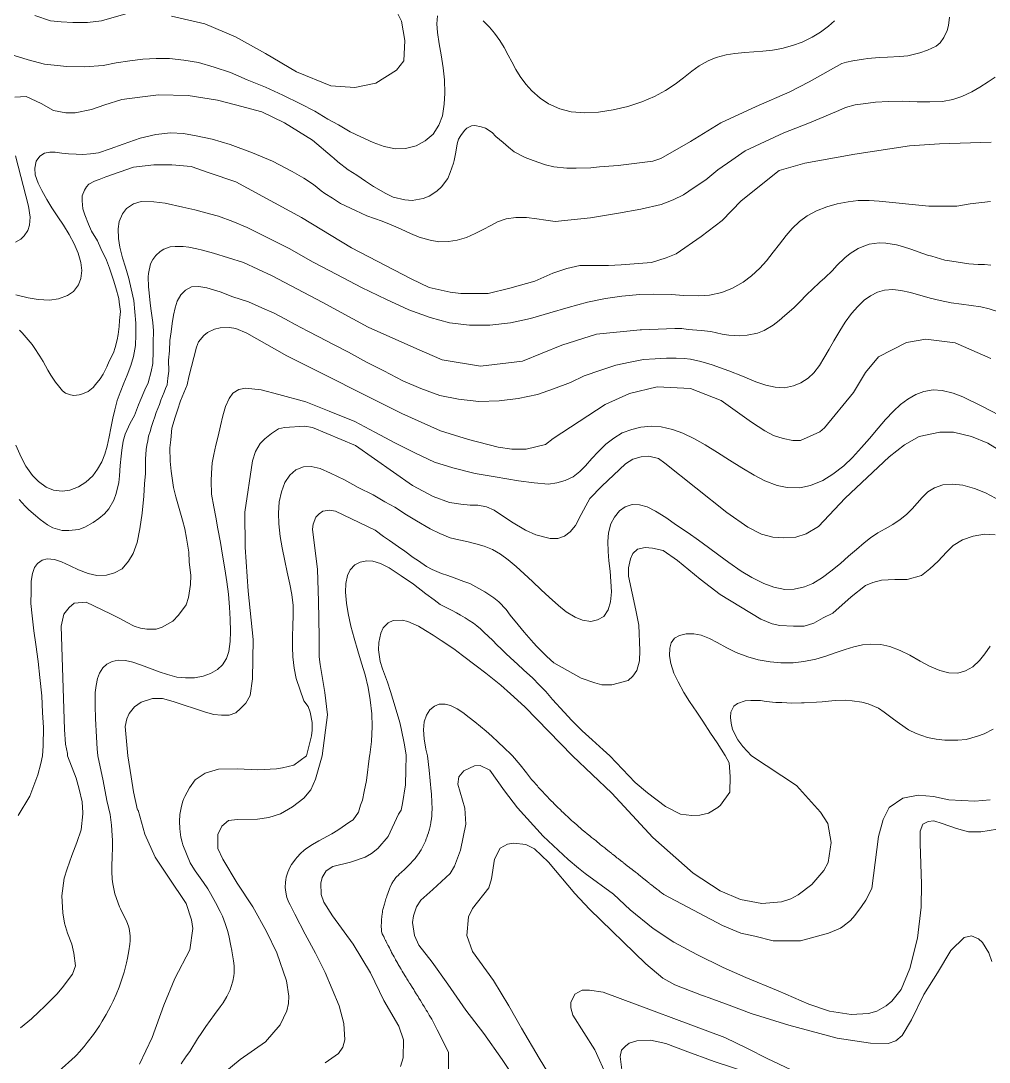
# Model space of a CAD drawing. Header units: metres. Extents: x 548946 to 557077, y 1838800 to 1845419.
# Drawn here: x 555475 to 555987, y 1841838 to 1842389 of the extents above; entities that cross this region are included whole.
import ezdxf

# ---------------------------------------------------------------- set-up
doc = ezdxf.new("R2010")
doc.units = ezdxf.units.M
doc.header["$LTSCALE"] = 28
doc.layers.add('1', color=7, linetype='Continuous', lineweight=13)
doc.layers.add('2', color=7, linetype='Continuous', lineweight=13)

msp = doc.modelspace()

# ---------------------------------------------------------------- linework, layer by layer
at = {"layer": '1'}
for points in [[(555671.82, 1842397.23), (555676.19, 1842388.36), (555677.96, 1842378.16), (555677.46, 1842367.36), (555673.59, 1842362.47)], [(555531.72, 1842392.59), (555517.75, 1842388.47), (555510.35, 1842387.65), (555502.55, 1842387.65), (555496.38, 1842388.06), (555490.63, 1842388.47), (555482.42, 1842391.35)], [(555673.59, 1842362.47), (555662.65, 1842355.65), (555651.6, 1842353.21), (555638.91, 1842354.08), (555620.68, 1842361.61), (555604.3, 1842371.21), (555588.44, 1842380.09), (555572.32, 1842386.92), (555554.72, 1842390.94)], [(555698.26, 1842363.59), (555697.2, 1842370.55), (555696.18, 1842376.41), (555695.23, 1842382.32), (555694.84, 1842386.99), (555695.19, 1842391.24)], [(555703.7, 1842313.33), (555704.09, 1842314.71), (555704.97, 1842319.1), (555705.66, 1842323.47), (555706.4, 1842325.94), (555707.47, 1842327.98), (555709.44, 1842330.51), (555710.8, 1842331.82), (555713.12, 1842333.06), (555714.91, 1842333.19), (555718.31, 1842332.57), (555720.52, 1842331.7), (555724.03, 1842329.48), (555726.1, 1842327.36), (555729.84, 1842324.12), (555732.7, 1842321.72), (555735.76, 1842319.35), (555741.47, 1842316.26), (555745.77, 1842314.61), (555752.22, 1842312.47), (555756.64, 1842311.4), (555763.59, 1842310.56), (555768.53, 1842310.61), (555776.2, 1842310.9), (555780.9, 1842311.3), (555790.61, 1842312.04), (555809.1, 1842314.27), (555813.18, 1842315.7), (555828.91, 1842324.67), (555844.91, 1842334.59), (555863.58, 1842343.22), (555881.44, 1842351.01), (555891.61, 1842356.35), (555908.84, 1842366.03), (555911.41, 1842366.74), (555914.76, 1842367.35), (555920.36, 1842368.24), (555922.6, 1842368.52), (555928.62, 1842369.08), (555933.06, 1842369.35), (555939.58, 1842369.69), (555943.83, 1842369.94), (555950.18, 1842371.59), (555954.11, 1842372.94), (555958.79, 1842375.05), (555960.85, 1842376.83), (555962.77, 1842379.73), (555964.49, 1842383.47), (555965.2, 1842386.12), (555965.7, 1842390.47)], [(555719.44, 1842388.6), (555722.74, 1842385.13), (555725.42, 1842381.92), (555728.23, 1842378.05), (555730.43, 1842374.48), (555732.64, 1842370.4), (555734.5, 1842366.79), (555736.67, 1842362.77), (555738.87, 1842359.17), (555741.89, 1842355.08), (555745.05, 1842351.44), (555749.44, 1842347.58), (555753.9, 1842344.58), (555759.91, 1842341.97), (555765.8, 1842340.46), (555773.11, 1842339.81), (555780.34, 1842340.24), (555788.12, 1842341.42), (555795.77, 1842343.26), (555803.12, 1842345.77), (555809.91, 1842348.56), (555815.7, 1842351.77), (555820.85, 1842355.11), (555825.23, 1842358.46), (555829.58, 1842361.85), (555833.58, 1842364.68), (555838.27, 1842367.39), (555842.54, 1842369.11), (555847.68, 1842370.55), (555852.43, 1842371.3), (555857.56, 1842371.86), (555862.36, 1842372.13), (555867.12, 1842372.42), (555872.3, 1842372.98), (555877.2, 1842373.81), (555882.9, 1842375.4), (555887.88, 1842377.27), (555893.26, 1842379.93), (555897.57, 1842382.54), (555901.84, 1842385.69), (555905.03, 1842388.58)], [(555471.57, 1842370.25), (555478.88, 1842367.91), (555487.53, 1842365.57), (555499.28, 1842364.33), (555508.81, 1842364.24), (555518.56, 1842364.87), (555525.46, 1842366.35), (555532.62, 1842367.31), (555539.51, 1842368.29), (555546.59, 1842368.64), (555553.6, 1842368.63), (555561.22, 1842367.8), (555569, 1842366.43), (555577.14, 1842363.97), (555585.9, 1842361.17), (555594.67, 1842357.36), (555604.34, 1842353.49), (555613.48, 1842349.16), (555622.74, 1842344.68), (555630.32, 1842340.73), (555637.32, 1842336.6), (555642.86, 1842333.49), (555649.01, 1842329.92), (555654.66, 1842327.12), (555661.21, 1842324.12), (555666.97, 1842322.05), (555672.98, 1842320.91), (555678.28, 1842321), (555683.88, 1842322.44), (555688.65, 1842325.03), (555692.88, 1842328.64), (555695.84, 1842333.34), (555697.8, 1842338.32), (555698.83, 1842344.49), (555699.13, 1842350.34), (555698.87, 1842357.35), (555698.26, 1842363.59)], [(555471.78, 1842348.16), (555477.94, 1842348.57), (555485.75, 1842344.86), (555492.32, 1842341.16), (555498.89, 1842339.92), (555503.82, 1842339.92), (555512.45, 1842341.57), (555519.44, 1842344.04), (555528.47, 1842346.92), (555537.92, 1842348.16), (555547.78, 1842349.4), (555563.39, 1842348.98), (555579.01, 1842346.51), (555588.46, 1842344.04), (555602.42, 1842340.33), (555614.34, 1842334.56), (555629.09, 1842325.39), (555639.54, 1842316.71), (555640.49, 1842315.98), (555642.64, 1842313.96), (555648.02, 1842309.79), (555652.67, 1842306.85), (555657.23, 1842303.81), (555661.4, 1842300.9), (555667.85, 1842297.24), (555671.8, 1842295.36), (555677.89, 1842293.84), (555681.91, 1842293.58), (555687.59, 1842294.58), (555690.87, 1842295.75), (555694.9, 1842298.53), (555697.37, 1842300.84), (555700.72, 1842305.16), (555701.95, 1842308.26), (555703.7, 1842313.33)], [(555588.58, 1842303.4), (555623.28, 1842284.54), (555649.86, 1842268.57), (555681.32, 1842252.16), (555690.77, 1842247.63), (555701.86, 1842245.16), (555707.62, 1842244.34), (555715.83, 1842244.34), (555721.99, 1842244.34), (555733.5, 1842247.22), (555746.65, 1842250.93), (555756.09, 1842255.05), (555763.49, 1842257.52), (555770.47, 1842259.17), (555785.67, 1842259.17), (555792.25, 1842259.58), (555808.27, 1842260.82), (555816.08, 1842263.29), (555821.42, 1842265.35), (555834.6, 1842274.52), (555845.59, 1842282.98), (555855.65, 1842293.39), (555875.83, 1842309.45), (555889.29, 1842313.3), (555915.73, 1842318.12), (555944.57, 1842322.46), (555960.43, 1842323.43), (555987.83, 1842324.39)], [(555472.19, 1842271.53), (555475.06, 1842273.17), (555476.71, 1842274.82), (555478.76, 1842277.71), (555479.58, 1842280.59), (555479.99, 1842284.71), (555479.17, 1842290.48), (555472.2, 1842317.23)], [(555474.28, 1842225.06), (555475.7, 1842223.62), (555480.96, 1842217.34), (555482, 1842215.85), (555485.15, 1842211.2), (555486.84, 1842208.37), (555489.3, 1842203.92), (555490.96, 1842201.28), (555493.32, 1842197.58), (555494.92, 1842195.49), (555497.14, 1842192.92), (555498.72, 1842191.69), (555501.22, 1842190.77), (555502.97, 1842190.41), (555505.78, 1842190.77), (555507.71, 1842191.29), (555510.59, 1842192.61), (555513.19, 1842194.64), (555514.5, 1842196.33), (555516.9, 1842199.2), (555518.58, 1842201.79), (555520.56, 1842205.65), (555521.71, 1842208.65), (555523.92, 1842213.01), (555524.91, 1842215.8), (555525.91, 1842219.92), (555526.41, 1842222.74), (555527.02, 1842227), (555527.21, 1842230.07), (555527.66, 1842234.79), (555527.03, 1842239.85), (555526.8, 1842241.72), (555525.32, 1842247.43), (555524.06, 1842251.46), (555521.92, 1842257.85), (555520.26, 1842262.02), (555517.3, 1842268.21), (555515.47, 1842272.17), (555512.44, 1842277.4), (555510.84, 1842281), (555508.9, 1842285.9), (555507.83, 1842289.09), (555507.4, 1842293.32), (555507.45, 1842295.99), (555508.67, 1842299.09), (555509.69, 1842300.84), (555511.05, 1842302.15), (555513.99, 1842303.75), (555516.35, 1842304.62), (555519.88, 1842306.11), (555534.65, 1842311.08), (555545.33, 1842312.32), (555554.78, 1842312.32), (555565.05, 1842311.49), (555574.5, 1842308.2), (555588.58, 1842303.4)], [(555534.62, 1842291.78), (555530.93, 1842289.39), (555528.68, 1842286.52), (555527.04, 1842282.5), (555526.49, 1842278.54), (555526.66, 1842273.54), (555527.41, 1842268.85), (555528.8, 1842263.3), (555530.27, 1842258.25), (555532.08, 1842252.31), (555533.4, 1842246.81), (555534.67, 1842240.67), (555535.34, 1842234.69), (555535.89, 1842228.7), (555535.87, 1842222.49), (555535.55, 1842216.95), (555534.54, 1842211.09), (555533.17, 1842206.31), (555531.24, 1842201.22), (555529.42, 1842196.96), (555527.47, 1842192.14), (555526, 1842187.91), (555524.64, 1842182.92), (555523.64, 1842178.43), (555522.64, 1842173.23), (555521.7, 1842168.58), (555520.66, 1842163.76), (555519.37, 1842159.47), (555517.88, 1842155.49), (555515.62, 1842151.5), (555513.05, 1842148.04), (555509.32, 1842144.58), (555505.58, 1842142.17), (555500.93, 1842140.42), (555496.82, 1842139.84), (555492.22, 1842140.4), (555488.45, 1842141.96), (555484.34, 1842144.93), (555481.2, 1842148.16), (555477.64, 1842153.2), (555475.15, 1842157.92), (555472.44, 1842164.17)], [(555987.38, 1842292.95), (555976.7, 1842291.72), (555969.71, 1842290.48), (555954.92, 1842290.48), (555928.63, 1842293.24), (555923.33, 1842293.56), (555917.55, 1842293.47), (555912.25, 1842292.89), (555906.41, 1842291.81), (555900.88, 1842290.2), (555895.48, 1842288.1), (555890.65, 1842285.36), (555886.57, 1842282.4), (555882.68, 1842278.7), (555879.5, 1842275.04), (555875.95, 1842270.51), (555872.69, 1842266.28), (555869.06, 1842261.68), (555865.52, 1842257.74), (555861.24, 1842253.69), (555856.82, 1842250.35), (555851.17, 1842247.14), (555845.54, 1842244.97), (555838.92, 1842243.47), (555833.39, 1842243.16), (555825.17, 1842243.33), (555818.92, 1842243.82), (555809.3, 1842243.98), (555802.13, 1842243.78), (555792.56, 1842243.04), (555784, 1842241.66), (555774.47, 1842239.82), (555764.26, 1842237.04), (555754.62, 1842234.21), (555744.33, 1842231.11), (555733.76, 1842228.88), (555722.82, 1842227.58), (555712.12, 1842227.61), (555701.61, 1842228.92), (555691.37, 1842231.64), (555680.06, 1842235.78), (555668.24, 1842241.13), (555655.01, 1842247.47), (555641.96, 1842254.39), (555629.6, 1842261.01), (555616.79, 1842268.09), (555605.63, 1842273.74), (555594.56, 1842279.34), (555587.03, 1842282.5), (555579.55, 1842285.32), (555574.82, 1842286.56), (555567.05, 1842288.56), (555560.69, 1842290.03), (555551.32, 1842292.07), (555545.28, 1842292.83), (555538.57, 1842292.95), (555534.62, 1842291.78)], [(555858.78, 1842222.38), (555854.83, 1842222.07), (555849.18, 1842222.41), (555845.62, 1842222.82), (555839.64, 1842224.26), (555834.54, 1842224.85), (555827.72, 1842225.42), (555824.34, 1842225.85), (555820.72, 1842225.97), (555803.01, 1842225.16), (555802.4, 1842225.18), (555779.32, 1842222.95), (555760.93, 1842217), (555740.07, 1842208.66), (555718.01, 1842206.03), (555697.67, 1842209.24), (555684.23, 1842215.08), (555658.55, 1842226.6), (555634.36, 1842239.84), (555607.85, 1842253.81), (555592.73, 1842260.83), (555576.77, 1842265.76), (555571.06, 1842267.33), (555568.13, 1842267.92), (555563.74, 1842268.79), (555560.83, 1842269.19), (555556.64, 1842269.24), (555554, 1842269.1), (555550.53, 1842267.9), (555548.7, 1842266.62), (555546.31, 1842264.42), (555544.75, 1842262.42), (555543.62, 1842260.09), (555542.46, 1842254.9), (555542.29, 1842253.17), (555542.47, 1842247.96), (555542.87, 1842244.78), (555543.36, 1842239.32), (555543.96, 1842235.31), (555544.73, 1842229.13), (555545.19, 1842224.71), (555545.05, 1842218.23), (555544.93, 1842213.93), (555544.79, 1842207.45), (555543.99, 1842203.16), (555542.26, 1842197.24), (555540.64, 1842193.42), (555538.14, 1842187.59), (555537.25, 1842185.58), (555535.02, 1842179.87), (555532.86, 1842175.8), (555530.25, 1842170.05), (555529.1, 1842166.39), (555528.45, 1842161.64), (555528, 1842158.45), (555527.57, 1842153.54), (555527.2, 1842148.08), (555526.9, 1842144.42), (555525.44, 1842138.63), (555524.26, 1842135.15), (555521.59, 1842130.63), (555519.27, 1842127.87), (555516.24, 1842125.49), (555513.27, 1842123.41), (555508.92, 1842120.87), (555505.65, 1842119.69), (555500.4, 1842119.04), (555496.96, 1842119.18), (555491.94, 1842120.55), (555489.08, 1842122.09), (555485.2, 1842124.93), (555482.76, 1842127.01), (555479.34, 1842130), (555477.37, 1842132.04), (555474.09, 1842135.43)], [(555987.67, 1842259.41), (555984.21, 1842259.74), (555980.98, 1842259.71), (555976.09, 1842260.14), (555972.6, 1842260.66), (555966.99, 1842261.48), (555963.4, 1842262.07), (555956.51, 1842264.06), (555954.25, 1842264.63), (555949.27, 1842266.47), (555945.8, 1842267.65), (555940.95, 1842269.23), (555937.79, 1842270.17), (555932.08, 1842271.06), (555928.64, 1842271.2), (555923.4, 1842270.55), (555920.51, 1842269.43), (555917.53, 1842268.2), (555913.21, 1842265.47), (555910.46, 1842263.23), (555906.31, 1842259.19), (555903.89, 1842256.52), (555899.9, 1842252.69), (555897.25, 1842250.37), (555893.27, 1842246.55), (555890.64, 1842244.03), (555886.35, 1842239.6), (555883.47, 1842236.77), (555878.76, 1842232.67), (555875.86, 1842230.03), (555872.65, 1842227.63), (555867.88, 1842224.75), (555864.34, 1842223.45), (555858.78, 1842222.38)], [(555573.38, 1842247.33), (555569.03, 1842248.12), (555565.29, 1842247.93), (555562.13, 1842246.12), (555559.64, 1842243.71), (555557.73, 1842240.31), (555556.53, 1842236.74), (555555.65, 1842232.86), (555555.02, 1842228.5), (555554.46, 1842224.16), (555553.78, 1842219.51), (555553.52, 1842214.02), (555553.12, 1842209.15), (555553.23, 1842203.38), (555552.74, 1842199.71), (555552.4, 1842196.09), (555551.5, 1842194.21), (555550.75, 1842192.19), (555549.88, 1842190.08), (555549.09, 1842187.92), (555548.23, 1842185.74), (555547.42, 1842183.59), (555546.63, 1842181.51), (555545.76, 1842179.27), (555544.99, 1842176.8), (555544.04, 1842174.15), (555543.36, 1842171.45), (555542.56, 1842168.98), (555542.07, 1842166.57), (555541.58, 1842164.15), (555541.32, 1842161.84), (555541.11, 1842159.3), (555541, 1842156.94), (555540.91, 1842154.37), (555540.86, 1842152.06), (555540.88, 1842149.28), (555540.47, 1842143.84), (555540.07, 1842137.25), (555539.07, 1842128.25), (555537.98, 1842119.98), (555536.45, 1842112.73), (555534.46, 1842106.9), (555531.93, 1842102.85), (555528.65, 1842098.92), (555524.59, 1842096.67), (555520.31, 1842095.44), (555515.22, 1842095.4), (555510.66, 1842096.42), (555505.51, 1842098.34), (555501.19, 1842100.46), (555496.47, 1842102.49), (555492.79, 1842103.78), (555489.02, 1842104.06), (555486.28, 1842103.37), (555483.83, 1842101.74), (555482.26, 1842099.58), (555481.23, 1842096.44), (555480.58, 1842092.27), (555480.41, 1842087.06), (555480.34, 1842080.53), (555480.95, 1842073.92), (555481.83, 1842066.08), (555483, 1842058.81), (555484.18, 1842049.84), (555485.11, 1842041.47)], [(555972.06, 1842238.7), (555966.65, 1842239.44), (555960.81, 1842240.61), (555955.58, 1842241.92), (555945.21, 1842244.91), (555940.06, 1842245.99), (555935.81, 1842246.43), (555931.37, 1842246.1), (555927.66, 1842245.02), (555923.99, 1842243.23), (555920.68, 1842240.83), (555917.28, 1842237.57), (555914.05, 1842233.85), (555910.68, 1842229.19), (555907.76, 1842224.68), (555904.68, 1842219.45), (555902.24, 1842214.97), (555899.44, 1842210.14), (555897.02, 1842206.25), (555894.01, 1842202.46), (555891.12, 1842199.64), (555887.25, 1842197.1), (555883.31, 1842195.5), (555878.58, 1842194.59), (555873.6, 1842194.83), (555868.66, 1842195.91), (555863.45, 1842197.74), (555856.38, 1842200.67), (555849.25, 1842203.42), (555840.29, 1842206.63), (555834.41, 1842208.37), (555828.98, 1842209.76), (555825.65, 1842210.01), (555821.26, 1842210.12), (555816.23, 1842210.23), (555810.24, 1842209.89), (555804.07, 1842209.42), (555797.12, 1842208.1), (555789.4, 1842206.45), (555781.58, 1842203.84), (555772.78, 1842200.83), (555765.43, 1842197.36), (555756.52, 1842193.98), (555748.06, 1842191.08), (555737.93, 1842188.8), (555727.82, 1842187.64), (555717.09, 1842187.29), (555706.38, 1842188.57), (555696.48, 1842190.54), (555686.48, 1842194.24), (555676.86, 1842198.27), (555666.78, 1842203.48), (555657.65, 1842208.1), (555648.17, 1842213.31), (555640.21, 1842217.38), (555632.53, 1842221.52), (555626.63, 1842224.47), (555619.99, 1842227.97), (555614.83, 1842230.73), (555608.97, 1842234.01), (555602.45, 1842236.89), (555595.33, 1842239.95), (555587.04, 1842242.7), (555580.29, 1842245.19), (555573.38, 1842247.33)], [(555991.62, 1842234.72), (555986.75, 1842236.31), (555982.32, 1842237.28), (555977.21, 1842238.04), (555972.06, 1842238.7)], [(555808.36, 1842174.17), (555802.66, 1842173.72), (555797.88, 1842172.57), (555792.8, 1842170.67), (555788.4, 1842167.96), (555784.09, 1842164.7), (555780.12, 1842160.75), (555776.79, 1842157.12), (555773.48, 1842153.34), (555770.41, 1842150.33), (555766.86, 1842147.54), (555762.61, 1842145.5), (555758.35, 1842144.22), (555753.83, 1842143.66), (555746.29, 1842144.33), (555738.09, 1842145.4), (555725.72, 1842147.48), (555715.09, 1842149.31), (555703.32, 1842152.24), (555693.6, 1842155.27), (555683.56, 1842160.03), (555672.95, 1842165.21), (555662.15, 1842171.15), (555651.49, 1842176.79), (555637.95, 1842182.24), (555625.63, 1842187.08), (555611.32, 1842190.98), (555601.97, 1842193.48), (555593.79, 1842194.34), (555590.19, 1842193.68), (555587.13, 1842191.64), (555585.08, 1842188.82), (555583.25, 1842184.59), (555581.84, 1842179.8), (555580.55, 1842174.39), (555579.23, 1842169.03), (555578.08, 1842164.19), (555576.95, 1842159.25), (555576.17, 1842154.84), (555575.73, 1842149.5), (555575.55, 1842145.33), (555575.84, 1842138.32), (555577, 1842131.63), (555578.03, 1842126.08), (555579.17, 1842119.98), (555580.51, 1842112.7), (555581.66, 1842106.06), (555582.87, 1842098.82), (555583.86, 1842092.06), (555584.73, 1842085.44), (555585.36, 1842078.54), (555585.74, 1842072.31), (555585.85, 1842065.64), (555585.64, 1842060.35), (555584.89, 1842055.22), (555583.7, 1842051.45), (555581.57, 1842048.06), (555579.01, 1842045.63), (555575.3, 1842043.54), (555571.39, 1842042.19), (555566.76, 1842041.27), (555562.09, 1842041.2), (555557.45, 1842041.64), (555552.52, 1842042.93), (555548.05, 1842044.42)], [(555992.44, 1842179.83), (555982.61, 1842185.05), (555972.89, 1842189.82), (555967.65, 1842191.75), (555961.87, 1842193.15), (555957.17, 1842193.4), (555952.14, 1842192.62), (555948.06, 1842190.98), (555943.8, 1842188.61), (555939.97, 1842185.64), (555936.14, 1842182.23), (555932.04, 1842177.8), (555928.08, 1842173.28), (555923.52, 1842167.77), (555919.36, 1842162.96), (555914.47, 1842157.62), (555909.89, 1842153.24), (555904.21, 1842148.8), (555898.86, 1842145.5), (555892.41, 1842142.92), (555886.7, 1842141.73), (555880.05, 1842141.9), (555874.64, 1842142.98), (555868.2, 1842145.4), (555862.54, 1842148.33), (555856.02, 1842152.17), (555849.58, 1842156.3), (555843.27, 1842160.35), (555836.69, 1842164.4), (555831.06, 1842167.54), (555824.81, 1842170.54), (555819.42, 1842172.48), (555813.49, 1842173.86), (555808.36, 1842174.17)], [(555531.61, 1842000), (555530.1, 1842015.49), (555531.05, 1842019.6), (555532.31, 1842022.43), (555535.14, 1842025.9), (555538.6, 1842028.43), (555544.57, 1842030.32), (555549.92, 1842030.32), (555555.58, 1842028.74), (555572.57, 1842023.07), (555576.98, 1842021.8), (555581.06, 1842021.49), (555585.15, 1842021.49), (555588.61, 1842022.75), (555591.13, 1842024.96), (555593.96, 1842027.8), (555596.16, 1842031.9), (555597.51, 1842040.74), (555597.77, 1842061.5), (555595.22, 1842087.1), (555593.59, 1842110.33), (555593.35, 1842128.73), (555597.42, 1842155.89), (555598.99, 1842160.93), (555601.51, 1842165.04), (555604.03, 1842167.56), (555607.49, 1842170.4), (555611.26, 1842172.92), (555614.41, 1842173.55), (555625.1, 1842174.18), (555629.19, 1842173.55), (555651.91, 1842164.05), (555682.04, 1842142.95), (555692.99, 1842137.07), (555701.6, 1842133.9), (555707.48, 1842132.99), (555712.47, 1842132.53), (555716.54, 1842132.53), (555721.07, 1842131.62), (555725.15, 1842129.81), (555734.26, 1842123.71), (555741.81, 1842119.29), (555747.16, 1842116.77), (555754.71, 1842114.88), (555758.79, 1842114.88), (555762.26, 1842116.14), (555765.4, 1842118.35), (555768.23, 1842121.82), (555771.06, 1842127.5), (555773.58, 1842132.23), (555775.78, 1842136.01), (555782.13, 1842142.58), (555794.65, 1842154.33), (555798.42, 1842156.85), (555802.83, 1842158.12), (555806.92, 1842158.43), (555811.95, 1842157.17), (555815.41, 1842154.65), (555848.15, 1842128.64), (555859.13, 1842120.89), (555866.37, 1842117.11), (555872.35, 1842115.53), (555878.01, 1842115.21), (555884.62, 1842115.53), (555889.96, 1842117.42)], [(555889.96, 1842117.42), (555896.57, 1842121.21), (555910.59, 1842136.25), (555933.94, 1842157.96), (555942.09, 1842164.32), (555949.79, 1842168.86), (555960.66, 1842171.13), (555967.91, 1842171.13), (555977.42, 1842168.86), (555986.02, 1842165.23), (556020.56, 1842143.96)], [(555786.86, 1842122.56), (555785.65, 1842117.82), (555785.22, 1842113.29), (555785.4, 1842107.92), (555785.82, 1842103.06), (555786.46, 1842097.55), (555786.85, 1842092.11), (555787.11, 1842086.62), (555786.68, 1842081.32), (555785.4, 1842077.14), (555783.16, 1842073.73), (555779.82, 1842071.89), (555776.22, 1842071.03), (555771.89, 1842071.64), (555767.92, 1842073.26), (555763.28, 1842076.19), (555759.11, 1842079.52), (555754.32, 1842083.78), (555750.05, 1842087.74), (555745.39, 1842092.12), (555741.09, 1842096.14), (555736.83, 1842100.07), (555732.59, 1842103.68), (555728.48, 1842106.64), (555724.22, 1842109.12), (555719.84, 1842110.86), (555715.56, 1842112.13), (555710.79, 1842113.23), (555706.52, 1842114.11), (555701.89, 1842115.25), (555696.43, 1842117.48), (555691.35, 1842119.91), (555684.08, 1842124.16), (555678.87, 1842127.4), (555672.63, 1842131.4), (555667.4, 1842134.29), (555661.16, 1842137.89), (555653.32, 1842141.81), (555646.06, 1842145.84), (555638.65, 1842149.48), (555633.26, 1842151.9), (555628.5, 1842152.87), (555624.44, 1842152.7), (555620.44, 1842151.14), (555617.25, 1842148.37), (555614.46, 1842144.43), (555612.71, 1842139.49), (555611.55, 1842134.31), (555611.2, 1842128.29), (555611.36, 1842122.64), (555612.1, 1842115.99), (555613.05, 1842109.97), (555614.46, 1842103.1), (555615.79, 1842097.06), (555617.25, 1842090.69), (555618.26, 1842085.23), (555618.87, 1842079.5), (555619.02, 1842074.29), (555618.81, 1842068.49), (555618.64, 1842063.2), (555618.56, 1842057.35), (555618.82, 1842052.25), (555619.49, 1842046.42), (555620.49, 1842040.79), (555624.66, 1842029)], [(555992.67, 1842134.87), (555984.73, 1842138.95), (555979.06, 1842141.39), (555972.91, 1842143.1), (555967.44, 1842143.64), (555962.24, 1842143.27), (555957.88, 1842141.62), (555954.4, 1842139.49), (555951.33, 1842136.58), (555948.7, 1842133.6), (555946.07, 1842130.54), (555943.02, 1842127.52), (555939.67, 1842124.88), (555935.82, 1842122.31), (555931.75, 1842120.04), (555927.99, 1842117.82), (555924.04, 1842115.2), (555920.68, 1842112.58), (555916.63, 1842109.15), (555912.49, 1842105.48), (555908.14, 1842101.63), (555903.16, 1842097.57), (555898.72, 1842094.32), (555893.49, 1842091.14), (555889.08, 1842089.3), (555883.73, 1842088.03), (555878.84, 1842088), (555873.04, 1842089.11), (555867.6, 1842091.03), (555861.28, 1842094.18), (555855.67, 1842097.69), (555849.21, 1842102.12), (555843.85, 1842106.11), (555838.43, 1842110.14), (555833.17, 1842113.93), (555827.69, 1842117.82), (555821.57, 1842122), (555815.8, 1842125.97), (555810.45, 1842129.35), (555805.95, 1842131.7), (555802, 1842132.69), (555798.12, 1842132.77), (555794.48, 1842131.53), (555791.41, 1842129.47), (555788.69, 1842126.18), (555786.86, 1842122.56)], [(555634.23, 1842000), (555637.11, 1842021.65), (555635.65, 1842033.4), (555633.28, 1842048.31), (555632.65, 1842052.41), (555632.65, 1842054.93), (555632.65, 1842058.4), (555632.65, 1842062.82), (555632.41, 1842081.72), (555631.83, 1842098.48), (555629.13, 1842119.82), (555629.58, 1842122.54), (555630.94, 1842126.17), (555632.76, 1842127.99), (555634.57, 1842129.35), (555638.19, 1842129.81), (555641.36, 1842129.35), (555662.37, 1842119.22), (555666.77, 1842115.98), (555669.79, 1842113.79), (555674.67, 1842110.51), (555677.91, 1842108.16), (555682.3, 1842104.91), (555685.2, 1842102.99), (555689.36, 1842100.1), (555692.32, 1842098.47), (555697.32, 1842096.44), (555700.69, 1842095.34), (555703.98, 1842094.14), (555709.06, 1842092.21), (555712.24, 1842091.09), (555717.13, 1842088.47), (555720.29, 1842086.68), (555724.96, 1842083.56), (555727.69, 1842081.44), (555731.44, 1842077.35), (555733.7, 1842074.4), (555737.77, 1842069.21), (555741.01, 1842065.35), (555745.98, 1842059.79), (555747.65, 1842057.82), (555753.08, 1842052.42), (555756.72, 1842049.08), (555771.06, 1842041.07), (555778.3, 1842038.55), (555782.07, 1842037.6), (555787.42, 1842037.6), (555795.91, 1842039.81), (555798.43, 1842042.02), (555800.63, 1842045.18), (555801.89, 1842050.22), (555802.21, 1842055.59), (555801.58, 1842069.15), (555800, 1842077.04), (555796.23, 1842095.02), (555796.23, 1842099.43), (555797.17, 1842104.16), (555798.43, 1842107), (555800.95, 1842109.21), (555805.04, 1842110.16), (555808.81, 1842109.84), (555814.47, 1842108.58), (555822.02, 1842103.22), (555833.98, 1842093.44), (555844.67, 1842085.24)], [(555844.67, 1842085.24), (555866.06, 1842072.31), (555872.03, 1842069.79), (555876.12, 1842068.84), (555883.36, 1842068.53), (555889.02, 1842068.53), (555894.05, 1842070.11), (555899.09, 1842072.94), (555904.12, 1842075.47), (555913.83, 1842084.08), (555921.41, 1842089.97), (555925.19, 1842091.55), (555929.91, 1842092.81), (555936.83, 1842093.12), (555943.43, 1842093.12), (555950.98, 1842095.33), (555955.39, 1842098.8), (555959.79, 1842102.9), (555964.2, 1842107.63), (555967.66, 1842111.1), (555972.69, 1842114.26), (555978.35, 1842116.15), (555984.33, 1842117.1), (555989.99, 1842116.78)], [(555766.54, 1842000), (555741.41, 1842025.84), (555733.78, 1842032.78), (555728.66, 1842037.28), (555720.81, 1842043.72), (555715.67, 1842047.54), (555708.51, 1842053.11), (555703.89, 1842056.53), (555697.16, 1842060.92), (555692.99, 1842063.82), (555688.89, 1842066.16), (555685.17, 1842068.55), (555679.63, 1842071), (555676.49, 1842071.74), (555671.87, 1842071.45), (555669.15, 1842070.35), (555666.54, 1842067.64), (555665.27, 1842064.92), (555664.27, 1842059.94), (555663.99, 1842056.1), (555664.96, 1842049.94), (555666.22, 1842045.92), (555668.72, 1842038.9), (555670.47, 1842033.99), (555672.82, 1842025.91), (555675.29, 1842017.56), (555675.96, 1842014.51), (555677.81, 1842005.8), (555678.59, 1842000.29), (555678.61, 1842000)], [(555548.05, 1842044.42), (555543.09, 1842046.36), (555538.83, 1842047.98), (555534.23, 1842049.56), (555530.38, 1842050.39), (555526.43, 1842050.56), (555523.35, 1842049.92), (555520.42, 1842048.43), (555518.38, 1842046.53), (555516.63, 1842043.78), (555515.56, 1842040.81), (555514.8, 1842037.18), (555514.36, 1842033.47), (555514.32, 1842026.46), (555514.46, 1842019.69), (555514.98, 1842009.86), (555515.42, 1842003.61), (555515.75, 1842000)], [(555485.11, 1842041.47), (555486.05, 1842031.67), (555486.55, 1842022.9), (555486.97, 1842014.97), (555486.76, 1842005.22), (555486.46, 1842000)], [(555624.66, 1842029), (555626.86, 1842026.06), (555627.96, 1842023.12), (555629.06, 1842017.61), (555629.06, 1842013.57), (555628.69, 1842010.63), (555626.05, 1842000)], [(555988.95, 1842014.13), (555984.02, 1842011.71), (555980.58, 1842010.32), (555974.52, 1842008.61), (555970.19, 1842008.26), (555963.25, 1842008.25), (555958.8, 1842008.83), (555954.22, 1842009.69), (555948.14, 1842011.87), (555944.2, 1842013.76), (555939.4, 1842017.15), (555936.26, 1842019.42), (555931.33, 1842023.09), (555928.21, 1842025.17), (555922.89, 1842027.45), (555919.54, 1842028.36), (555914.4, 1842029.15), (555910.93, 1842029.47), (555905.46, 1842029.17), (555903.66, 1842029.04), (555898.58, 1842028.59), (555895.48, 1842028.3), (555889.04, 1842028.06), (555887.52, 1842028.06), (555882.42, 1842027.81), (555877.24, 1842028.11), (555873.99, 1842028.27), (555868.98, 1842028.79), (555865.89, 1842029.16), (555860.84, 1842029.19), (555857.82, 1842029.01), (555853.79, 1842027.74), (555851.79, 1842026.25), (555850.19, 1842023.1), (555849.98, 1842020.22), (555850.44, 1842017.33), (555851.15, 1842013.9), (555853.91, 1842008.54), (555856.65, 1842004.89), (555861.21, 1842000)], [(555473.62, 1841968.47), (555479.81, 1841978.61), (555483.94, 1841989.92), (555485.68, 1841996.01), (555486.46, 1842000)], [(555515.75, 1842000), (555518.59, 1841986.86), (555520.54, 1841976.42), (555522.28, 1841968.92), (555523, 1841963.28), (555523.38, 1841957.89), (555523.48, 1841955.18), (555523.47, 1841951.12), (555523.29, 1841947.01), (555523.05, 1841941.53), (555523.06, 1841938.8), (555523.35, 1841934.87), (555523.7, 1841932.25), (555524.71, 1841927.04), (555527.22, 1841920.13), (555527.69, 1841919.16), (555528.83, 1841916.89), (555530.35, 1841913.84), (555531.04, 1841912.29), (555531.91, 1841909.93), (555532.24, 1841908.72), (555532.49, 1841907.45), (555532.76, 1841904.87), (555532.75, 1841902.24), (555532.63, 1841900.47), (555532.18, 1841896.96), (555531.48, 1841893.13), (555530.93, 1841890.62), (555529.63, 1841885.66), (555527.96, 1841880.34), (555527.02, 1841877.72), (555525.46, 1841873.83), (555523.84, 1841870.25), (555522.68, 1841867.91), (555520.19, 1841863.31), (555518.03, 1841859.69), (555516.53, 1841857.32), (555513.37, 1841852.68), (555510.17, 1841848.41), (555508.51, 1841846.33), (555505.92, 1841843.27), (555504.66, 1841841.93), (555503.77, 1841841.03), (555495.16, 1841833.26)], [(555531.61, 1842000), (555533.37, 1841988.93), (555534.57, 1841980.88), (555536.74, 1841971.31), (555537.1, 1841971.2), (555540.54, 1841958.58), (555546.09, 1841946.36), (555552.99, 1841935.89), (555562.34, 1841921.99), (555565.27, 1841913.36), (555565.86, 1841908.81), (555564.41, 1841897.43), (555556.41, 1841882.23), (555550.57, 1841868.15), (555544.52, 1841851.18), (555537.83, 1841837)], [(555626.05, 1842000), (555619.26, 1841995.14), (555613.39, 1841993.62), (555610.13, 1841993.18), (555600.34, 1841992.53), (555589.47, 1841993.18), (555579.47, 1841992.97), (555572.51, 1841990.79), (555567.1, 1841987.33), (555564.24, 1841983), (555562.88, 1841980.8), (555561.67, 1841978.53), (555561.14, 1841977.36), (555560.65, 1841976.09), (555559.86, 1841973.47), (555559.33, 1841970.76), (555559.09, 1841968.94), (555558.89, 1841965.28), (555559.01, 1841961.59), (555559.19, 1841959.76), (555559.63, 1841957.02), (555560.27, 1841954.28), (555560.67, 1841952.9), (555564.57, 1841943.45), (555565.1, 1841942.51), (555567.14, 1841939.29), (555571.57, 1841933.08), (555573.85, 1841929.65), (555575.29, 1841927.31), (555577.99, 1841922.53), (555580.44, 1841917.69), (555581.54, 1841915.22), (555583.02, 1841911.45), (555584.24, 1841907.59), (555584.91, 1841904.97), (555585.95, 1841899.62), (555586.54, 1841897.12), (555586.59, 1841896.85), (555587.46, 1841891.67), (555587.73, 1841889.06), (555587.81, 1841886.45), (555587.76, 1841885.15), (555587.62, 1841883.73), (555587.09, 1841880.89), (555586.26, 1841878.11), (555585.57, 1841876.3), (555583.89, 1841872.8), (555581.9, 1841869.48), (555580.45, 1841867.34), (555577.42, 1841863.18), (555572.84, 1841856.87), (555570.62, 1841853.67), (555568.44, 1841850.38), (555564.27, 1841843.68), (555562.14, 1841840.71), (555561.92, 1841840.4), (555561.2, 1841839.36), (555560.72, 1841838.66), (555559.78, 1841837.25)], [(555634.23, 1842000), (555630.74, 1841987.65), (555628.35, 1841981.99), (555624.65, 1841977.64), (555618.56, 1841973.07), (555612.26, 1841969.37), (555606.17, 1841967.41), (555600.08, 1841966.54), (555589.54, 1841966.33), (555584.75, 1841965.89), (555581.27, 1841962.85), (555579.1, 1841958.5), (555579.1, 1841951.1), (555581.71, 1841945.44), (555589.43, 1841932.66), (555597.6, 1841920.18), (555604.83, 1841907.17), (555610.27, 1841895.8), (555615.41, 1841881.09), (555616.66, 1841873.04), (555616.49, 1841869.03), (555615.61, 1841865.15), (555612.15, 1841857.87), (555604.38, 1841848.87), (555590.93, 1841839.43), (555578.83, 1841829.46)], [(555675.59, 1841835.83), (555677.13, 1841840.31), (555677.29, 1841849.82), (555674.82, 1841857.09), (555666.94, 1841870.62), (555659.78, 1841885.36), (555650.58, 1841900.42), (555639.8, 1841915.42), (555635.19, 1841922.62), (555633.8, 1841926.72), (555633.6, 1841932.77), (555634.29, 1841935.66), (555636.39, 1841939.24), (555639.96, 1841941.58), (555649.16, 1841943.86), (555656.91, 1841946.45), (555660.35, 1841948.41), (555663.62, 1841950.98), (555669.12, 1841957.4), (555674.68, 1841969.15), (555675.94, 1841971.35), (555676.81, 1841974.83), (555678.34, 1841984.63), (555678.55, 1841992.68), (555678.61, 1842000)], [(555689.85, 1842000), (555690.79, 1841992.46), (555691.95, 1841981.09), (555692, 1841979.89), (555692.05, 1841978.72), (555692.06, 1841978.41), (555692.08, 1841978.1), (555692.15, 1841977.03), (555692.22, 1841975.98), (555692.23, 1841975.69), (555692.25, 1841975.39), (555692.31, 1841974.31), (555692.35, 1841973.2), (555692.35, 1841972.88), (555692.35, 1841972.56), (555692.33, 1841971.39), (555692.27, 1841970.17), (555692.25, 1841969.82), (555692.23, 1841969.47), (555692.15, 1841968.16), (555692.02, 1841966.82), (555691.98, 1841966.45), (555691.93, 1841966.07), (555691.71, 1841964.71), (555691.45, 1841963.34), (555691.37, 1841962.97), (555691.29, 1841962.59), (555690.97, 1841961.26), (555690.62, 1841959.95), (555690.52, 1841959.59), (555690.41, 1841959.24), (555690.01, 1841958), (555689.58, 1841956.78), (555689.45, 1841956.45), (555689.32, 1841956.12), (555688.83, 1841954.94), (555688.32, 1841953.78), (555688.18, 1841953.47), (555688.03, 1841953.16), (555687.5, 1841952.06), (555686.93, 1841950.98), (555686.77, 1841950.68), (555686.6, 1841950.39), (555685.96, 1841949.33), (555685.28, 1841948.29), (555685.09, 1841948), (555684.89, 1841947.72), (555684.15, 1841946.72), (555683.37, 1841945.73), (555683.15, 1841945.46), (555682.92, 1841945.2), (555682.05, 1841944.25), (555681.16, 1841943.31), (555680.91, 1841943.06), (555680.66, 1841942.8), (555679.75, 1841941.89), (555678.84, 1841940.99), (555678.59, 1841940.75), (555678.33, 1841940.51), (555677.42, 1841939.64), (555676.52, 1841938.8), (555676.28, 1841938.57), (555676.04, 1841938.35), (555675.2, 1841937.57), (555674.4, 1841936.81), (555674.18, 1841936.6), (555673.98, 1841936.39), (555673.25, 1841935.63), (555672.5, 1841934.68), (555672.28, 1841934.34), (555672.04, 1841933.98), (555671.14, 1841932.43), (555670.25, 1841930.65), (555670.03, 1841930.16), (555669.81, 1841929.65), (555669.11, 1841927.81), (555668.42, 1841925.73), (555668.21, 1841925.07), (555667.99, 1841924.38), (555667.14, 1841921.61), (555666.39, 1841918.81), (555666.23, 1841918.1), (555666.1, 1841917.42), (555665.8, 1841915.23), (555665.66, 1841913.21), (555665.63, 1841912.64), (555665.6, 1841912.07), (555665.51, 1841909.96), (555665.55, 1841908.05), (555665.6, 1841907.6), (555665.67, 1841907.19), (555666.04, 1841905.98), (555666.53, 1841904.99), (555666.66, 1841904.71), (555666.8, 1841904.43), (555667.28, 1841903.4), (555667.77, 1841902.39), (555667.9, 1841902.12), (555668.03, 1841901.85), (555668.52, 1841900.89), (555669, 1841899.96)], [(555734.8, 1842000), (555738.95, 1841995.28), (555742.32, 1841991.04), (555744.91, 1841987.54), (555745.81, 1841986.53), (555746.05, 1841986.26), (555746.29, 1841985.99), (555747.14, 1841985.01), (555747.99, 1841984.05), (555748.23, 1841983.79), (555748.48, 1841983.52), (555749.37, 1841982.55), (555750.29, 1841981.56), (555750.55, 1841981.29), (555750.81, 1841981.01), (555751.76, 1841979.98), (555752.74, 1841978.93), (555753.01, 1841978.64), (555753.29, 1841978.35), (555754.3, 1841977.3), (555755.34, 1841976.22), (555755.63, 1841975.92), (555755.93, 1841975.62), (555757.02, 1841974.51), (555758.14, 1841973.38), (555758.46, 1841973.07), (555758.78, 1841972.76), (555759.96, 1841971.61), (555761.14, 1841970.47), (555761.47, 1841970.16), (555761.79, 1841969.85), (555762.94, 1841968.76), (555764.09, 1841967.68), (555764.42, 1841967.38), (555764.74, 1841967.08), (555765.94, 1841966), (555767.11, 1841964.96), (555767.42, 1841964.68), (555767.73, 1841964.41), (555768.79, 1841963.47), (555769.84, 1841962.55), (555770.13, 1841962.3), (555770.43, 1841962.04), (555771.54, 1841961.11), (555772.63, 1841960.19), (555772.93, 1841959.95), (555773.22, 1841959.71), (555774.22, 1841958.87), (555775.19, 1841958.07), (555775.46, 1841957.85), (555775.73, 1841957.63), (555776.69, 1841956.86), (555777.63, 1841956.1), (555777.89, 1841955.9), (555778.14, 1841955.69), (555779.04, 1841954.98), (555781.25, 1841953.21), (555782.12, 1841952.51), (555782.38, 1841952.31), (555782.63, 1841952.11), (555783.58, 1841951.34), (555784.56, 1841950.54), (555784.84, 1841950.33), (555785.11, 1841950.11), (555786.08, 1841949.33), (555787.11, 1841948.52), (555787.4, 1841948.28), (555787.71, 1841948.04), (555788.87, 1841947.11), (555790.06, 1841946.16), (555790.39, 1841945.9), (555790.72, 1841945.65), (555791.91, 1841944.73), (555793.1, 1841943.8), (555793.44, 1841943.54), (555793.77, 1841943.28), (555796.23, 1841941.37), (555796.56, 1841941.11), (555796.89, 1841940.85), (555798.06, 1841939.95), (555799.18, 1841939.07), (555799.49, 1841938.83), (555799.79, 1841938.59), (555800.85, 1841937.74), (555801.87, 1841936.91), (555802.15, 1841936.68), (555802.43, 1841936.46), (555803.44, 1841935.66), (555804.43, 1841934.87), (555804.7, 1841934.65), (555804.97, 1841934.43), (555805.95, 1841933.63), (555806.92, 1841932.83), (555807.19, 1841932.61), (555807.46, 1841932.4), (555808.43, 1841931.64), (555809.43, 1841930.87), (555809.71, 1841930.65), (555809.99, 1841930.43), (555811.05, 1841929.6), (555812.1, 1841928.77)], [(555861.21, 1842000), (555884.91, 1841984.23), (555897.54, 1841970.29), (555901.46, 1841964.19), (555903.2, 1841954.17), (555901.69, 1841943.63), (555899.39, 1841939.41), (555892.96, 1841932.06), (555885.83, 1841926.45), (555881.87, 1841924.36), (555876.99, 1841922.75), (555866.68, 1841921.88), (555855.36, 1841924.05), (555844.61, 1841928.59), (555830.39, 1841938.05), (555809.06, 1841956.79), (555787.29, 1841980.31), (555766.54, 1842000)], [(555737.69, 1841827.08), (555729.41, 1841839.39), (555719.78, 1841853.25), (555710.21, 1841865.53), (555700.74, 1841879.27), (555692.41, 1841890.85), (555685.44, 1841899.92), (555683.03, 1841905.03), (555682.08, 1841911.9), (555682.46, 1841915.38), (555684.14, 1841920.23), (555686.49, 1841923.63), (555692.75, 1841929.34), (555701.88, 1841937.8), (555704.17, 1841941.59), (555707.37, 1841950.11), (555710.23, 1841963.96), (555709.63, 1841972.25), (555708.51, 1841976.51), (555706.03, 1841985.01), (555706.51, 1841988.87), (555709.22, 1841992.15), (555714.85, 1841994.71), (555717.76, 1841994.88), (555722.95, 1841992.39), (555730.55, 1841981.56), (555737.56, 1841972.54), (555751.07, 1841957.45), (555764.23, 1841945.18), (555769.82, 1841940.57), (555773.32, 1841937.85), (555788.19, 1841926.8), (555797.11, 1841918.59), (555809.26, 1841908.64), (555820.05, 1841901.52), (555832.34, 1841895.03), (555846.12, 1841888.15), (555858.11, 1841882.9), (555875.22, 1841875.72), (555891.45, 1841868.71), (555902.38, 1841865.06), (555913.78, 1841863.33), (555922.97, 1841863.79), (555927.35, 1841865.03), (555932.4, 1841867.81), (555935.4, 1841870.31), (555940.27, 1841876.41), (555944.89, 1841887.6), (555948.91, 1841903.6), (555950.89, 1841919.92), (555950.94, 1841932.12), (555950.22, 1841953.59), (555950.22, 1841960.18), (555951.68, 1841963.83), (555954.6, 1841965.3), (555957.51, 1841965.66), (555961.89, 1841964.2), (555969.56, 1841961.64), (555975.76, 1841959.81), (555982.33, 1841959.81), (555995.47, 1841962)], [(555812.1, 1841928.77), (555812.38, 1841928.55), (555812.66, 1841928.33), (555813.65, 1841927.6), (555814.61, 1841926.88), (555814.88, 1841926.68), (555845.88, 1841910.37), (555855.57, 1841906.32), (555862.84, 1841904.7), (555872.54, 1841902.27), (555879.81, 1841902.27), (555887.08, 1841902.27), (555901.81, 1841906.21), (555908.13, 1841908.9), (555909.43, 1841909.76), (555913.44, 1841913), (555915.77, 1841915.68), (555919.26, 1841920.32), (555921.5, 1841923.69), (555924.72, 1841929.92), (555928.27, 1841957.35), (555930.7, 1841966.26), (555933.93, 1841972.75), (555941.2, 1841977.61), (555949.28, 1841979.23), (555957.36, 1841978.42), (555965.43, 1841976.8), (555979.17, 1841975.99), (555987.25, 1841976.8)], [(555988.23, 1841891.2), (555986.65, 1841895.85), (555983.25, 1841901.26), (555981.07, 1841903.33), (555977.45, 1841904.87), (555973.53, 1841903.9), (555966.49, 1841897.18), (555959.41, 1841885.35), (555952.3, 1841873.8), (555945.63, 1841860.41), (555940.79, 1841852.15), (555937.47, 1841849.32), (555933.38, 1841848), (555923.97, 1841848.19), (555906.34, 1841850.82), (555880.83, 1841857.58), (555861, 1841863.79), (555849.33, 1841868.15), (555838.7, 1841872.14), (555835.79, 1841873.17), (555834.65, 1841873.56), (555820.7, 1841878.91), (555814.26, 1841882.54), (555805.25, 1841890.05), (555775.62, 1841918.95), (555767.74, 1841927.21), (555753.86, 1841943.73), (555746.5, 1841950.87), (555741.86, 1841953.11), (555735.37, 1841953.79), (555732.22, 1841953.24), (555728.36, 1841951.24), (555725.29, 1841945.3), (555723.8, 1841935.01)], [(555723.8, 1841935.01), (555722.35, 1841930.21), (555713.73, 1841919.33), (555711.61, 1841914.87), (555710.73, 1841905.06), (555713.76, 1841896.55), (555724.88, 1841881.25), (555732.94, 1841867.88), (555739.55, 1841856.01), (555748.96, 1841840.21), (555755.32, 1841829.78)], [(555669, 1841899.96), (555669.14, 1841899.7), (555669.27, 1841899.44), (555669.77, 1841898.51), (555670.26, 1841897.56), (555670.4, 1841897.3), (555670.53, 1841897.04), (555671, 1841896.1), (555671.47, 1841895.14), (555671.61, 1841894.88), (555671.75, 1841894.62), (555672.27, 1841893.66), (555672.81, 1841892.69), (555672.96, 1841892.42), (555673.11, 1841892.15), (555673.66, 1841891.15), (555674.21, 1841890.15), (555674.36, 1841889.88), (555674.52, 1841889.61), (555675.09, 1841888.65), (555675.66, 1841887.7), (555675.82, 1841887.44), (555675.97, 1841887.18), (555676.51, 1841886.24), (555677.06, 1841885.3), (555677.22, 1841885.04), (555677.38, 1841884.77), (555678, 1841883.81), (555678.65, 1841882.79), (555678.84, 1841882.49), (555679.03, 1841882.18), (555679.75, 1841880.99), (555680.51, 1841879.74), (555680.72, 1841879.39), (555680.94, 1841879.04), (555681.77, 1841877.76), (555682.63, 1841876.42), (555682.87, 1841876.03), (555683.12, 1841875.64), (555684.03, 1841874.16), (555684.92, 1841872.7), (555685.16, 1841872.32), (555685.39, 1841871.95), (555686.18, 1841870.67), (555686.95, 1841869.44), (555687.16, 1841869.1), (555687.38, 1841868.75), (555688.17, 1841867.48), (555688.92, 1841866.25), (555689.11, 1841865.93), (555689.29, 1841865.63), (555689.89, 1841864.59), (555690.48, 1841863.59), (555690.66, 1841863.3), (555690.84, 1841863), (555691.54, 1841861.88), (555692.22, 1841860.74), (555692.39, 1841860.43), (555692.56, 1841860.12), (555693.1, 1841859.02), (555693.61, 1841857.93), (555693.76, 1841857.63), (555693.91, 1841857.33), (555694.5, 1841856.23), (555695.07, 1841855.15), (555700.97, 1841843.38), (555700.97, 1841833.3)], [(555792.79, 1841832.62), (555791.68, 1841841.03), (555792.39, 1841844.37), (555794.53, 1841846.52), (555796.43, 1841848.19), (555800.48, 1841849.38), (555807.86, 1841849.62), (555815.95, 1841847.95), (555826.18, 1841844.13), (555841.41, 1841838.41), (555867.82, 1841829.82)]]:
    msp.add_lwpolyline(points, dxfattribs=at)
msp.add_lwpolyline([(555734.8, 1842000), (555734.11, 1842000.66), (555730.43, 1842004.22), (555727.25, 1842007.23), (555723.9, 1842010.34), (555720.9, 1842012.95), (555717.96, 1842015.47), (555714.89, 1842017.99), (555711.96, 1842020.3), (555708.6, 1842022.82), (555705.55, 1842024.77), (555702.18, 1842026.55), (555699.26, 1842027.35), (555696.15, 1842027.36), (555693.6, 1842026.33), (555691.12, 1842024.23), (555689.47, 1842021.49), (555688.24, 1842017.92), (555687.91, 1842013.73), (555688.09, 1842009.03), (555689.02, 1842003.53), (555689.85, 1842000), (555689.02, 1842003.53), (555688.09, 1842009.03), (555687.91, 1842013.73), (555688.24, 1842017.92), (555689.47, 1842021.49), (555691.12, 1842024.23), (555693.6, 1842026.33), (555696.14, 1842027.36), (555699.26, 1842027.35), (555702.18, 1842026.55), (555705.55, 1842024.77), (555708.6, 1842022.82), (555711.96, 1842020.3), (555714.89, 1842017.99), (555717.96, 1842015.46), (555720.9, 1842012.95), (555723.9, 1842010.34), (555727.25, 1842007.23), (555730.43, 1842004.22), (555734.11, 1842000.66)], close=True, dxfattribs=at)
at = {"layer": '2'}
for points in [[(555757.32, 1842282.52), (555765.92, 1842283.25), (555776.12, 1842284.43), (555790.86, 1842286.8), (555802.67, 1842289.05), (555813.38, 1842291.46), (555819.81, 1842293.9), (555825.21, 1842296.48), (555830.83, 1842300.34), (555837.04, 1842304.52), (555843.44, 1842309.76), (555850.81, 1842314.8), (555857.87, 1842319.82), (555868.32, 1842324.79), (555878.22, 1842329.31), (555890.91, 1842334.25), (555899.43, 1842337.82), (555907.32, 1842341.15), (555910.78, 1842342.65), (555915.99, 1842344.04), (555920.15, 1842344.68), (555926.66, 1842345.58), (555933.49, 1842345.89), (555940.95, 1842346.14), (555948.71, 1842345.77), (555955.42, 1842345.74), (555962.02, 1842345.92), (555967.52, 1842346.99), (555972.28, 1842348.55), (555977.63, 1842350.95), (555981.87, 1842353.39), (555986.3, 1842356.31), (555989.96, 1842358.69)], [(555507.23, 1842256.5), (555506.75, 1842260.84), (555505.35, 1842265.69), (555503.24, 1842270.72), (555500.53, 1842275.63), (555497.53, 1842280.53), (555494.55, 1842284.98), (555491.47, 1842289.71), (555488.79, 1842294.08), (555486.1, 1842298.81), (555484.16, 1842302.74), (555482.68, 1842307.04), (555482.43, 1842310.72), (555483.19, 1842314.35), (555485.07, 1842316.94), (555487.47, 1842318.58), (555490.36, 1842319.15), (555493.26, 1842319.01), (555496.74, 1842318.64), (555500.18, 1842318.28), (555504.2, 1842317.99), (555507.78, 1842317.93), (555511.93, 1842318.17), (555516.03, 1842318.81), (555522.3, 1842320.94), (555529.12, 1842323.36), (555538.04, 1842326.56), (555546.39, 1842328.36), (555554.05, 1842329.4), (555561.04, 1842328.94), (555567.66, 1842327.77), (555576.22, 1842325.89), (555585.57, 1842323.13), (555597.52, 1842318.7), (555607.96, 1842314.33), (555618.48, 1842308.9), (555624.53, 1842305.43), (555629.71, 1842301.98), (555631.66, 1842300.42), (555633.81, 1842298.71), (555635.73, 1842297.29), (555639.73, 1842294.7), (555643.88, 1842292.02), (555651.85, 1842288.22), (555657.86, 1842285.52), (555665.91, 1842282.6), (555670.7, 1842280.61), (555676.05, 1842278.44), (555680.89, 1842276.09), (555685.61, 1842274.13), (555691.34, 1842272.49), (555695.88, 1842271.78), (555701.12, 1842271.79), (555705.67, 1842272.61), (555710.63, 1842274.07), (555715.19, 1842276.03), (555719.28, 1842278.14), (555723.38, 1842280.38), (555727, 1842282.24), (555731.59, 1842283.84), (555736.53, 1842284.48), (555742.21, 1842284.54), (555747.68, 1842283.8), (555752.5, 1842283.09), (555757.32, 1842282.52)], [(555472.48, 1842243.71), (555478.93, 1842242.06), (555484.18, 1842241.13), (555490.21, 1842240.86), (555494.99, 1842241.48), (555499.64, 1842243.26), (555502.92, 1842245.53), (555505.46, 1842248.9), (555506.77, 1842252.33), (555507.23, 1842256.5)], [(555987.66, 1842209.96), (555968.8, 1842218.28), (555953.25, 1842220.21), (555943.13, 1842218.45), (555928.23, 1842210.96), (555921.46, 1842202.54), (555915.08, 1842192.02), (555899.77, 1842173.32), (555897.23, 1842171.28), (555887.06, 1842166.69), (555882.99, 1842166.69), (555877.9, 1842167.71), (555872.81, 1842169.24), (555868.23, 1842171.79), (555861.11, 1842176.38), (555845.08, 1842187.86), (555828.84, 1842194.23), (555811.28, 1842195.06), (555796.71, 1842191.61), (555783.86, 1842185.65), (555756.31, 1842167.71), (555752.24, 1842164.65), (555742.07, 1842162.1), (555734.44, 1842162.1), (555727.31, 1842163.12), (555711.54, 1842167.2), (555696.79, 1842171.79), (555676.44, 1842180.97), (555615.58, 1842211.37), (555594.43, 1842223.46), (555588.71, 1842225.88), (555585.3, 1842226.5), (555580.38, 1842226.27), (555577.33, 1842225.6), (555573.66, 1842223.71), (555571.77, 1842222.14), (555568.96, 1842218.75), (555567.79, 1842215.94), (555563.81, 1842200.25), (555562.99, 1842196.13), (555559.34, 1842187.68), (555557.79, 1842182.63), (555556.52, 1842179.05), (555554.87, 1842173.23), (555554.23, 1842166.96), (555553.81, 1842162.73)], [(555553.81, 1842162.73), (555553.93, 1842155.7), (555554.4, 1842150.43), (555555.66, 1842141.84), (555556.94, 1842136.96), (555559.03, 1842129.42), (555560.49, 1842124.56), (555561.64, 1842119.95), (555562.54, 1842115.02), (555563.85, 1842107.58), (555564.01, 1842102.56), (555564.92, 1842095.25), (555564.65, 1842090.56), (555563.71, 1842083.68), (555562.49, 1842079.73), (555558.42, 1842074.27), (555555.37, 1842071.23), (555549.79, 1842067.96), (555546.49, 1842066.97), (555541.55, 1842066.93), (555538.25, 1842067.46), (555534.98, 1842068.48), (555530.8, 1842070.72), (555527.73, 1842072.43), (555522.47, 1842075), (555509.56, 1842081.2), (555503.22, 1842080.75), (555500.51, 1842078.48), (555497.79, 1842074.84), (555496.43, 1842068.48), (555498.07, 1842013.83), (555498.66, 1842006.1), (555499.64, 1842001.28), (555499.77, 1842000)], [(555786.3, 1842000), (555782.75, 1842003.16), (555776.89, 1842008.51), (555771.73, 1842013.27), (555766.29, 1842018.72), (555762.09, 1842023.02), (555755.91, 1842029.79), (555752.44, 1842033.98), (555748.89, 1842037.59), (555745.54, 1842041), (555740.69, 1842045.39), (555737.48, 1842048.37), (555733.74, 1842051.77), (555731.42, 1842054.03), (555729.05, 1842056.43), (555726.57, 1842058.75), (555724.41, 1842060.96), (555721.95, 1842063.23), (555719.94, 1842065.24), (555717.92, 1842067.09), (555716.03, 1842068.69), (555714.22, 1842070.08), (555712.01, 1842071.57), (555709.9, 1842072.89), (555707.45, 1842074.34), (555705.2, 1842075.63), (555702.93, 1842076.8), (555700.8, 1842077.96), (555698.72, 1842078.91), (555696.68, 1842080), (555693.47, 1842082.47), (555689.01, 1842085.65), (555682.59, 1842090.77), (555675.98, 1842095.11), (555669.66, 1842099.35), (555665.02, 1842101.61), (555661.11, 1842102.88), (555657.91, 1842103.11), (555654.41, 1842102.37), (555651.6, 1842100.93), (555649.09, 1842098.38), (555647.61, 1842095.36), (555646.75, 1842091.06), (555646.67, 1842086.54), (555647.1, 1842080.77), (555647.99, 1842075.21), (555649.41, 1842068.5), (555651.11, 1842062.26), (555653.12, 1842055.46), (555655.11, 1842049.05), (555656.93, 1842042.74), (555658.54, 1842036.03), (555659.68, 1842029.68), (555660.5, 1842022.23), (555660.72, 1842015.48), (555660.34, 1842007.54), (555659.43, 1842000.51), (555659.33, 1842000)], [(555987.26, 1842057.93), (555984.39, 1842053.94), (555981.58, 1842050.47), (555978.16, 1842047.11), (555974.33, 1842044.97), (555970.18, 1842043.72), (555965.37, 1842043.94), (555960.68, 1842045.08), (555955.29, 1842047.45), (555950.32, 1842050.1), (555944.75, 1842053.28), (555939.74, 1842055.74), (555934.23, 1842057.81), (555929.5, 1842058.78), (555924.27, 1842059.04), (555919.89, 1842058.62), (555915.17, 1842057.68), (555910.65, 1842056.29), (555905.89, 1842054.62), (555900.44, 1842052.75), (555895.12, 1842051.15), (555888.82, 1842049.85), (555883.19, 1842049.23), (555876.72, 1842049.16), (555871.04, 1842049.64), (555864.66, 1842050.76), (555859.14, 1842052.31), (555853.12, 1842054.63), (555848.13, 1842057.1), (555843.05, 1842059.84), (555838.93, 1842062.06), (555834.6, 1842063.74), (555830.64, 1842064.51), (555826.66, 1842064.49), (555823.17, 1842063.62), (555820.51, 1842062.15), (555818.69, 1842059.7), (555817.92, 1842056.9), (555817.84, 1842052.88), (555818.56, 1842048.86), (555820.19, 1842043.71), (555822.35, 1842039.05), (555825.48, 1842033.41), (555828.46, 1842028.73), (555832.21, 1842023.03), (555835.38, 1842018.35), (555839.56, 1842011.97)], [(555839.56, 1842011.97), (555842.96, 1842006.82), (555847.25, 1842000.11), (555847.32, 1842000)], [(555474.91, 1841856.18), (555480.63, 1841860.92), (555484.6, 1841864.71), (555487.55, 1841867.52), (555494.07, 1841873.93), (555496.79, 1841877.43), (555502.35, 1841884.58), (555503.95, 1841888.94), (555503.1, 1841895.73), (555501.94, 1841900.46), (555499.62, 1841906.34), (555498.1, 1841911.6), (555497.27, 1841917.09), (555496.74, 1841925.92), (555497.99, 1841935.4), (555499.53, 1841940.33), (555501.94, 1841947.37), (555504.68, 1841954.17), (555506.85, 1841960.9), (555507.8, 1841969.34), (555507.85, 1841969.91), (555507.42, 1841975.68), (555505.9, 1841982.31), (555504.27, 1841988.18), (555499.77, 1842000)], [(555615.64, 1841925.06), (555615.19, 1841926.82), (555614.82, 1841929.23), (555614.74, 1841930.44), (555614.82, 1841933.18), (555615, 1841934.53), (555615.27, 1841935.86), (555616.07, 1841938.45), (555617.17, 1841940.93), (555618.06, 1841942.5), (555618.72, 1841943.52), (555620.15, 1841945.46), (555621.01, 1841946.47), (555622.85, 1841948.37), (555624.83, 1841950.12), (555626.22, 1841951.2), (555629.13, 1841953.17), (555632.5, 1841955.1), (555637.07, 1841957.5), (555639.34, 1841958.74), (555642.62, 1841960.73), (555648.97, 1841965.07), (555648.92, 1841965.03), (555650.66, 1841966.12), (555653.49, 1841970.26), (555654.58, 1841973.96), (555655.66, 1841976.57), (555656.53, 1841981.14), (555657.62, 1841987.02), (555659.33, 1842000)], [(555786.3, 1842000), (555799.64, 1841985.87), (555806.28, 1841980.42), (555815.75, 1841973.13), (555823.58, 1841969.21), (555829.68, 1841968.44), (555833.92, 1841968.55), (555838.49, 1841969.64), (555843.39, 1841972.69), (555844.86, 1841974), (555849.65, 1841980.75), (555849.87, 1841989.03), (555849.43, 1841996.21), (555847.25, 1842000.11)], [(555635.94, 1841837.71), (555642.99, 1841842.59), (555645.27, 1841846.02), (555646.32, 1841849.96), (555645.78, 1841858.5), (555643.33, 1841867.93), (555635.84, 1841885.41), (555630.67, 1841895.68), (555625.23, 1841905.68), (555619.83, 1841916.25), (555617.28, 1841921.23), (555616.61, 1841922.54), (555615.64, 1841925.06)], [(555858.96, 1841845.36), (555847.06, 1841851.05), (555782.7, 1841875.05), (555775.54, 1841876.16), (555771.68, 1841876.16), (555767.83, 1841873.95), (555765.62, 1841869.53), (555765.62, 1841866.76), (555766.72, 1841862.9), (555778.29, 1841844.59), (555784.96, 1841830.22)], [(555988.1, 1841818.92), (555985.2, 1841828.01), (555982.97, 1841831.64), (555980.33, 1841833.73), (555978.89, 1841833.98), (555975.38, 1841832.28), (555973.17, 1841829.84), (555970.02, 1841823.55), (555969.31, 1841818.89), (555969.46, 1841812.95), (555969.42, 1841809.98), (555967.92, 1841803.42), (555966.41, 1841800.36), (555963.22, 1841796.44), (555959.41, 1841793.85), (555950.46, 1841791.83), (555945.01, 1841792.66), (555934.97, 1841797.49), (555923.53, 1841806.39), (555912.21, 1841815.45), (555898.98, 1841823.69), (555882.04, 1841834.05), (555869.38, 1841840.07), (555858.96, 1841845.36)]]:
    msp.add_lwpolyline(points, dxfattribs=at)

doc.saveas('drawing.dxf')
